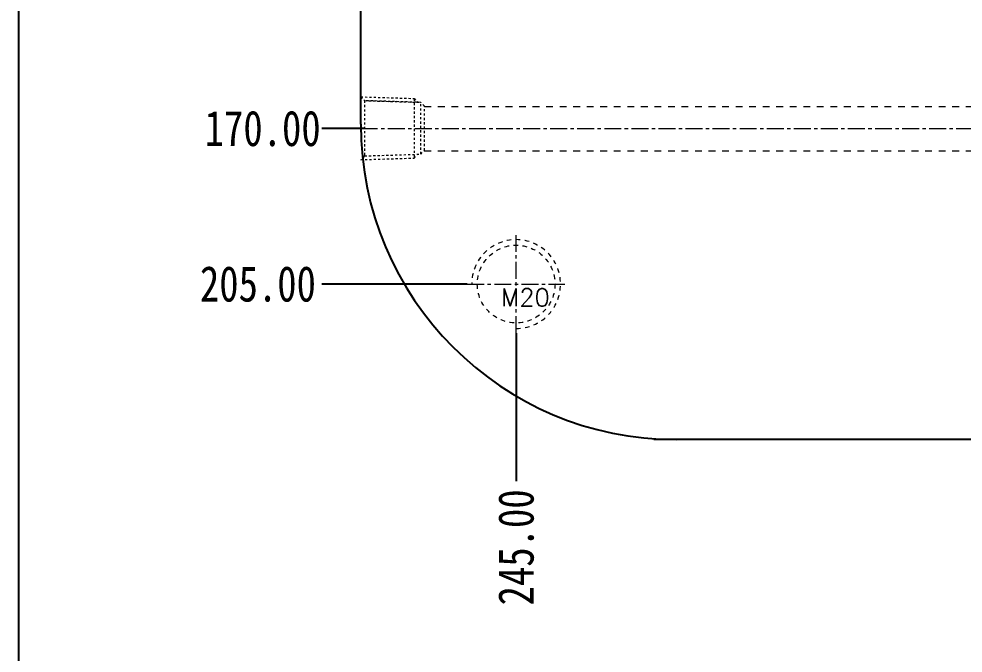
# Model space of a CAD drawing. Header units: millimetres. Extents: x 1147 to 12155, y -6137 to -4403.
# Drawn here: x 3746.7 to 3959.4, y -5551.8 to -5409.1 of the extents above; entities that cross this region are included whole.
import ezdxf

# ---------------------------------------------------------------- set-up
doc = ezdxf.new("R2010")
doc.units = ezdxf.units.MM
doc.header["$LTSCALE"] = 16.335
doc.header["$PDMODE"] = 3
doc.header["$PDSIZE"] = 0.3125
doc.linetypes.add('CENTER', pattern=[0.6, 0.375, -0.075, 0.075, -0.075])
doc.linetypes.add('HIDDEN', pattern=[0.2, 0.1, -0.1])
doc.layers.get('0').update_dxf_attribs({"linetype": 'CONTINUOUS'})
doc.layers.get('Defpoints').update_dxf_attribs({"linetype": 'CONTINUOUS'})
doc.layers.add('cool', color=153, linetype='HIDDEN', lineweight=9)
doc.layers.add('screw', color=33, linetype='CONTINUOUS', lineweight=13)
doc.styles.get("Standard").update_dxf_attribs({"font": 'txt', "width": 0.8})
doc.styles.add('TXT', font='txt.shx', dxfattribs={"bigfont": 'gbcbig.shx'})
doc.dimstyles.get("Standard").update_dxf_attribs({"dimtxt": 0.15625, "dimasz": 0.1875, "dimexe": 0.125, "dimexo": 0.0625, "dimtad": 0, "dimtih": 1, "dimtoh": 1, "dimdsep": 46, "dimtxsty": 'Standard', "dimcen": 0.09, "dimadec": 0, "dimazin": 0, "dimtp": 0.01, "dimtm": 0.01, "dimtfac": 1, "dimtofl": 0, "dimtmove": 0, "dimatfit": 3, "dimfxl": 0, "dimtolj": 1, "dimarcsym": 0})

# ---------------------------------------------------------------- blocks, each defined once
blk = doc.blocks.new('screw_m20_g')
at = {"layer": 'screw', "color": 1, "linetype": 'CENTER', "ltscale": 0.621977}
for p, q in [((0, -11), (0, 11)), ((-11, 0), (11, 0))]:
    blk.add_line(p, q, dxfattribs=at)
at = {"layer": 'screw', "linetype": 'HIDDEN', "ltscale": 0.621977}
blk.add_circle((0, 0), 8.75, dxfattribs=at)
at = {"layer": 'screw', "color": 92, "linetype": 'HIDDEN', "ltscale": 0.621977}
blk.add_arc((0, 0), 10, 270, 180, dxfattribs=at)
at = {"layer": 'screw', "color": 6, "style": 'TXT'}
blk.add_text('M20', height=4, dxfattribs=at).set_placement((-3.4, -5))
blk = doc.blocks.new('cool_jt_f12')
at = {"layer": 'cool', "ltscale": 0.3}
for p, q in [((0, 7.0785), (0.856, 6.2225)), ((0, 7.0785), (12, 6.7035)), ((12, 6.7035), (12.856, 5.8475)), ((12, 6.7035), (12, -6.7035)), ((0.856, 6.2225), (0.856, -6.2225)), ((13.5, 5.827375), (0.856, 6.2225)), ((0.856, 6.2225), (13.5, 5.827375)), ((14.327375, 5), (13.5, 5.827375)), ((13.5, -5.827375), (13.5, 5.827375)), ((14.327375, -5), (14.327375, 5)), ((0.856, -6.2225), (0, -7.0785)), ((0.856, -6.2225), (13.5, -5.827375)), ((12, -6.7035), (12.856, -5.8475)), ((13.5, -5.827375), (14.327375, -5)), ((0, -7.0785), (12, -6.7035))]:
    blk.add_line(p, q, dxfattribs=at)
blk = doc.blocks.new('*D717')
at = {"color": 4, "lineweight": -2}
blk.add_line((3824.53, -5433.77), (3814.98, -5433.77), dxfattribs=at)
at = {"layer": 'Defpoints', "color": 0}
for p in [(4103.73, -5263.77), (3814.98, -5433.77), (3824.59, -5433.77)]:
    blk.add_point(p, dxfattribs=at)
at = {"color": 6, "insert": (3801.65, -5433.77), "char_height": 8, "attachment_point": 5}
blk.add_mtext('\\A1;170.00', dxfattribs=at)
blk = doc.blocks.new('*D718')
at = {"color": 4, "lineweight": -2}
blk.add_line((3847.67, -5468.77), (3814.98, -5468.77), dxfattribs=at)
at = {"layer": 'Defpoints', "color": 0}
for p in [(4103.73, -5263.77), (3814.98, -5468.77), (3847.73, -5468.77)]:
    blk.add_point(p, dxfattribs=at)
at = {"color": 6, "insert": (3800.58, -5468.77), "char_height": 8, "attachment_point": 5}
blk.add_mtext('\\A1;205.00', dxfattribs=at)
blk = doc.blocks.new('*D719')
at = {"color": 4, "lineweight": -2}
blk.add_line((3858.73, -5479.83), (3858.73, -5513.1), dxfattribs=at)
at = {"layer": 'Defpoints', "color": 0}
for p in [(4103.73, -5263.77), (3858.73, -5479.77), (3858.73, -5513.1)]:
    blk.add_point(p, dxfattribs=at)
at = {"color": 6, "insert": (3858.73, -5528.03), "char_height": 8, "attachment_point": 5, "rotation": 90}
blk.add_mtext('\\A1;245.00', dxfattribs=at)

msp = doc.modelspace()

# ---------------------------------------------------------------- linework, layer by layer
at = {"color": 7, "linetype": 'Continuous'}
for p, q in [((3823.729, -5432.772), (3823.729, -5094.772)), ((4050.11, -5503.772), (3889.729, -5503.772))]:
    msp.add_line(p, q, dxfattribs=at)
msp.add_lwpolyline([(3746.749, -4905.276), (4655.71, -4905.276), (4655.71, -5670.384), (3746.749, -5670.384)], close=True)
for centre, radius, start, end in [((4103.729, -3398.597), 2011.743, 265.604565, 274.395435), ((4103.729, -3398.597), 2011.326, 265.604565, 274.395435), ((4103.729, -3398.597), 2012.747, 265.604565, 274.395435), ((3894.729, -5432.772), 71, 180, 270)]:
    msp.add_arc(centre, radius, start, end, dxfattribs=at)
at = {"layer": 'cool', "ltscale": 0.932966}
for p, q in [((3838.062, -5428.772), (4369.394, -5428.772)), ((3838.062, -5438.772), (4369.394, -5438.772))]:
    msp.add_line(p, q, dxfattribs=at)
at = {"layer": 'cool', "color": 1, "linetype": 'CENTER', "ltscale": 0.621977}
msp.add_line((3823.729, -5433.772), (4383.729, -5433.772), dxfattribs=at)

# ---------------------------------------------------------------- block references
at = {"layer": 'cool', "ltscale": 0.932966}
msp.add_blockref('cool_jt_f12', (3823.735, -5433.706), dxfattribs=at)
at = {"layer": 'screw'}
msp.add_blockref('screw_m20_g', (3858.729, -5468.772), dxfattribs=at)

# ---------------------------------------------------------------- dimensions: what is measured, and where the dimension line sits
for feature_location, offset, dtype, picture, middle in [((3847.729, -5468.772), (-32.749, 0), 0, '*D718', (3800.58, -5468.772)), ((3824.592, -5433.772), (-9.612, 0), 0, '*D717', (3801.647, -5433.772)), ((3858.729, -5479.772), (0, -33.325), 1, '*D719', (3858.729, -5528.03))]:
    dim = msp.add_ordinate_dim(feature_location=feature_location, offset=offset, dtype=dtype, origin=(4103.729, -5263.772), dimstyle='Standard', override={"dimtxt": 8, "dimasz": 10, "dimgap": 0, "dimtih": 0, "dimtoh": 0, "dimzin": 0, "dimcen": 0, "dimclrd": 4, "dimclre": 4, "dimclrt": 6, "dimadec": 2, "dimtp": 0, "dimtm": 0, "dimtzin": 0})
    dim.commit()
    dim.dimension.update_dxf_attribs({"geometry": picture, "text_midpoint": middle})

doc.saveas('drawing.dxf')
